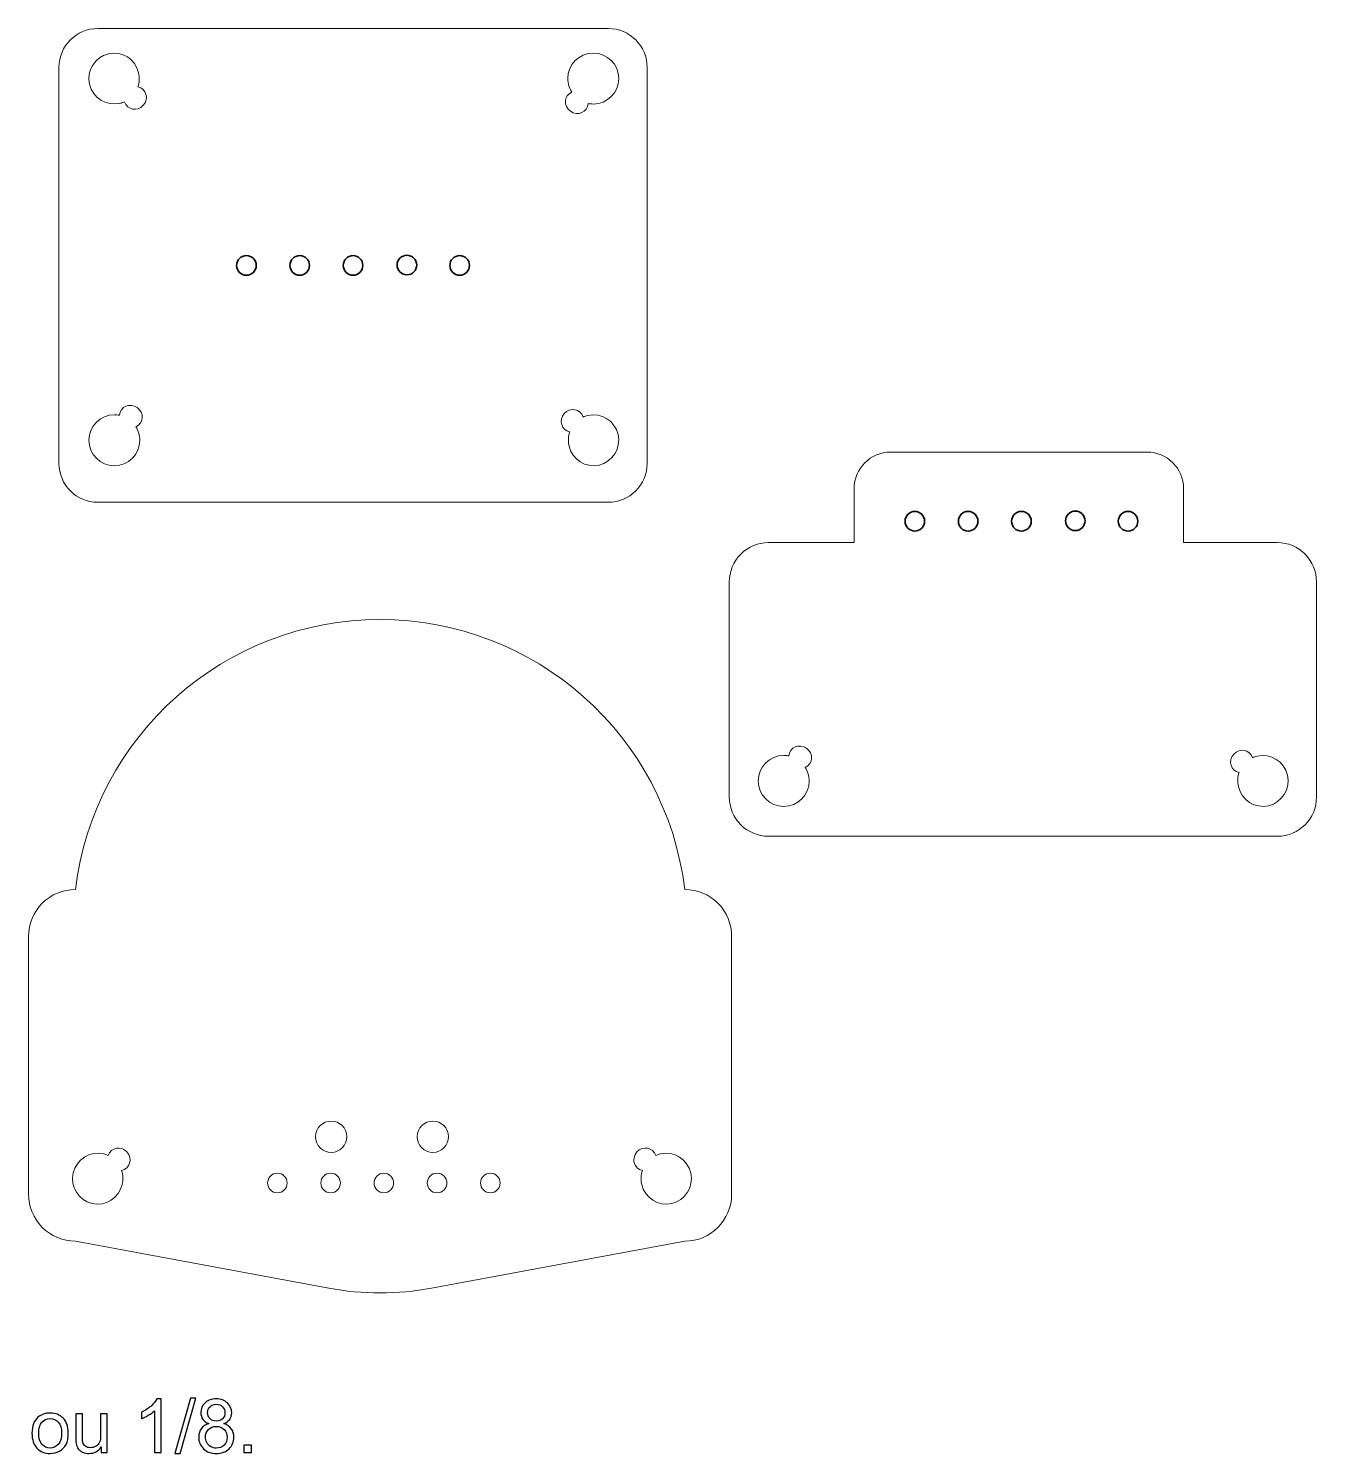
# Model space of a CAD drawing. Header units: millimetres. Extents: x -142 to 80, y -99 to 99.
# Drawn here: x -49.4 to 16.4, y -98.3 to -25.5 of the extents above; entities that cross this region are included whole.
import ezdxf

# ---------------------------------------------------------------- set-up
doc = ezdxf.new("R2010")
doc.units = ezdxf.units.MM
doc.header["$MEASUREMENT"] = 0
doc.layers.add('Layer 1', color=7, linetype='Continuous')

msp = doc.modelspace()

# ---------------------------------------------------------------- linework, layer by layer
at = {"layer": 'Layer 1', "color": 250, "lineweight": 20}
for points, knots in [([(-45.8574, -25.4818), (-45.8574, -25.4818), (-19.7755, -25.4818), (-19.7755, -25.4818), (-19.7755, -25.4818), (-18.6841, -25.4818), (-17.7912, -26.3747), (-17.7912, -27.4661), (-17.7912, -27.4661), (-17.7912, -27.4661), (-17.7912, -47.7007), (-17.7912, -47.7007), (-17.7912, -47.7007), (-17.7912, -48.7921), (-18.6841, -49.685), (-19.7755, -49.685), (-19.7755, -49.685), (-19.7755, -49.685), (-45.8574, -49.685), (-45.8574, -49.685), (-45.8574, -49.685), (-46.9488, -49.685), (-47.8417, -48.7921), (-47.8417, -47.7007), (-47.8417, -47.7007), (-47.8417, -47.7007), (-47.8417, -27.4661), (-47.8417, -27.4661), (-47.8417, -27.4661), (-47.8417, -26.3747), (-46.9488, -25.4818), (-45.8574, -25.4818)], [0, 0, 0, 0, 0.1111111, 0.1111111, 0.1111111, 0.1111111, 0.2222222, 0.2222222, 0.2222222, 0.2222222, 0.3333333, 0.3333333, 0.3333333, 0.3333333, 0.4444444, 0.4444444, 0.4444444, 0.4444444, 0.5555556, 0.5555556, 0.5555556, 0.5555556, 0.6666667, 0.6666667, 0.6666667, 0.6666667, 0.7777778, 0.7777778, 0.7777778, 0.7777778, 1, 1, 1, 1]), ([(-7.2165, -51.7432), (-7.2165, -51.7432), (-7.2165, -48.9822), (-7.2165, -48.9822), (-7.2165, -48.9822), (-7.2165, -47.9571), (-6.3777, -47.1182), (-5.3525, -47.1182), (-5.3525, -47.1182), (-5.3525, -47.1182), (7.7537, -47.1182), (7.7537, -47.1182), (7.7537, -47.1182), (8.7789, -47.1182), (9.6177, -47.9571), (9.6177, -48.9822), (9.6177, -48.9822), (9.6177, -48.9822), (9.6177, -51.7432), (9.6177, -51.7432)], [0, 0, 0, 0, 0.1666667, 0.1666667, 0.1666667, 0.1666667, 0.3333333, 0.3333333, 0.3333333, 0.3333333, 0.5, 0.5, 0.5, 0.5, 0.6666667, 0.6666667, 0.6666667, 0.6666667, 1, 1, 1, 1]), ([(-34.7313, -82.0898), (-34.7313, -81.648), (-34.3731, -81.2898), (-33.9313, -81.2898), (-33.9313, -81.2898), (-33.4895, -81.2898), (-33.1313, -81.648), (-33.1313, -82.0898), (-33.1313, -82.0898), (-33.1313, -82.5316), (-33.4895, -82.8898), (-33.9313, -82.8898), (-33.9313, -82.8898), (-34.3731, -82.8898), (-34.7313, -82.5316), (-34.7313, -82.0898)], [0, 0, 0, 0, 0.2, 0.2, 0.2, 0.2, 0.4, 0.4, 0.4, 0.4, 0.6, 0.6, 0.6, 0.6, 1, 1, 1, 1]), ([(-29.5388, -82.0898), (-29.5388, -81.648), (-29.1806, -81.2898), (-28.7388, -81.2898), (-28.7388, -81.2898), (-28.297, -81.2898), (-27.9388, -81.648), (-27.9388, -82.0898), (-27.9388, -82.0898), (-27.9388, -82.5316), (-28.297, -82.8898), (-28.7388, -82.8898), (-28.7388, -82.8898), (-29.1806, -82.8898), (-29.5388, -82.5316), (-29.5388, -82.0898)], [0, 0, 0, 0, 0.2, 0.2, 0.2, 0.2, 0.4, 0.4, 0.4, 0.4, 0.6, 0.6, 0.6, 0.6, 1, 1, 1, 1])]:
    msp.add_open_spline(points, degree=3, knots=knots, dxfattribs=at)
at = {"layer": 'Layer 1', "color": 250, "lineweight": 9}
for points, knots in [([(-43.8104, -28.4665), (-43.733, -28.2426), (-43.7151, -27.9946), (-43.7718, -27.7463), (-43.7718, -27.7463), (-43.9313, -27.0466), (-44.6212, -26.6103), (-45.313, -26.7716), (-45.313, -26.7716), (-46.0047, -26.9329), (-46.4361, -27.6308), (-46.2766, -28.3305), (-46.2766, -28.3305), (-46.1171, -29.0301), (-45.4271, -29.4665), (-44.7354, -29.3051), (-44.7354, -29.3051), (-44.6497, -29.2852), (-44.568, -29.257), (-44.491, -29.2216)], [0, 0, 0, 0, 0.1666667, 0.1666667, 0.1666667, 0.1666667, 0.3333333, 0.3333333, 0.3333333, 0.3333333, 0.5, 0.5, 0.5, 0.5, 0.6666667, 0.6666667, 0.6666667, 0.6666667, 1, 1, 1, 1]), ([(-21.6449, -28.7316), (-21.7715, -28.5311), (-21.8448, -28.2934), (-21.8448, -28.0386), (-21.8448, -28.0386), (-21.8448, -27.3206), (-21.2628, -26.7386), (-20.5448, -26.7386), (-20.5448, -26.7386), (-19.8268, -26.7386), (-19.2448, -27.3206), (-19.2448, -28.0386), (-19.2448, -28.0386), (-19.2448, -28.7566), (-19.8268, -29.3386), (-20.5448, -29.3386), (-20.5448, -29.3386), (-20.6337, -29.3386), (-20.7206, -29.3297), (-20.8044, -29.3127)], [0, 0, 0, 0, 0.1666667, 0.1666667, 0.1666667, 0.1666667, 0.3333333, 0.3333333, 0.3333333, 0.3333333, 0.5, 0.5, 0.5, 0.5, 0.6666667, 0.6666667, 0.6666667, 0.6666667, 1, 1, 1, 1]), ([(-43.8104, -28.4665), (-43.3744, -28.5474), (-43.2371, -29.0698), (-43.5315, -29.4052), (-43.5315, -29.4052), (-43.8259, -29.7404), (-44.3601, -29.6501), (-44.491, -29.2216)], [0, 0, 0, 0, 0.3333333, 0.3333333, 0.3333333, 0.3333333, 1, 1, 1, 1]), ([(-21.6449, -28.7316), (-22.0565, -28.9096), (-22.0744, -29.4498), (-21.7089, -29.7097), (-21.7089, -29.7097), (-21.3434, -29.9694), (-20.8371, -29.76), (-20.8044, -29.3127)], [0, 0, 0, 0, 0.3333333, 0.3333333, 0.3333333, 0.3333333, 1, 1, 1, 1]), ([(-43.9097, -45.8213), (-43.4981, -45.6433), (-43.4802, -45.1031), (-43.8457, -44.8432), (-43.8457, -44.8432), (-44.2112, -44.5835), (-44.7175, -44.7929), (-44.7502, -45.2402)], [0, 0, 0, 0, 0.3333333, 0.3333333, 0.3333333, 0.3333333, 1, 1, 1, 1]), ([(-21.7442, -46.0864), (-22.1802, -46.0055), (-22.3175, -45.4831), (-22.0231, -45.1477), (-22.0231, -45.1477), (-21.7287, -44.8125), (-21.1945, -44.9028), (-21.0636, -45.3313)], [0, 0, 0, 0, 0.3333333, 0.3333333, 0.3333333, 0.3333333, 1, 1, 1, 1]), ([(-21.7442, -46.0864), (-21.8216, -46.3103), (-21.8395, -46.5583), (-21.7828, -46.8066), (-21.7828, -46.8066), (-21.6233, -47.5063), (-20.9334, -47.9426), (-20.2416, -47.7813), (-20.2416, -47.7813), (-19.5499, -47.62), (-19.1185, -46.9221), (-19.278, -46.2224), (-19.278, -46.2224), (-19.4375, -45.5228), (-20.1275, -45.0864), (-20.8192, -45.2478), (-20.8192, -45.2478), (-20.9049, -45.2677), (-20.9866, -45.2959), (-21.0636, -45.3313)], [0, 0, 0, 0, 0.1666667, 0.1666667, 0.1666667, 0.1666667, 0.3333333, 0.3333333, 0.3333333, 0.3333333, 0.5, 0.5, 0.5, 0.5, 0.6666667, 0.6666667, 0.6666667, 0.6666667, 1, 1, 1, 1]), ([(-43.9097, -45.8213), (-43.7831, -46.0218), (-43.7098, -46.2595), (-43.7098, -46.5143), (-43.7098, -46.5143), (-43.7098, -47.2323), (-44.2918, -47.8143), (-45.0098, -47.8143), (-45.0098, -47.8143), (-45.7278, -47.8143), (-46.3098, -47.2323), (-46.3098, -46.5143), (-46.3098, -46.5143), (-46.3098, -45.7963), (-45.7278, -45.2143), (-45.0098, -45.2143), (-45.0098, -45.2143), (-44.9209, -45.2143), (-44.834, -45.2232), (-44.7502, -45.2402)], [0, 0, 0, 0, 0.1666667, 0.1666667, 0.1666667, 0.1666667, 0.3333333, 0.3333333, 0.3333333, 0.3333333, 0.5, 0.5, 0.5, 0.5, 0.6666667, 0.6666667, 0.6666667, 0.6666667, 1, 1, 1, 1]), ([(-9.7103, -63.2224), (-9.2987, -63.0444), (-9.2808, -62.5042), (-9.6463, -62.2443), (-9.6463, -62.2443), (-10.0118, -61.9846), (-10.5181, -62.194), (-10.5508, -62.6413)], [0, 0, 0, 0, 0.3333333, 0.3333333, 0.3333333, 0.3333333, 1, 1, 1, 1]), ([(12.4552, -63.4875), (12.0192, -63.4066), (11.8819, -62.8842), (12.1763, -62.5488), (12.1763, -62.5488), (12.4707, -62.2136), (13.0049, -62.3039), (13.1358, -62.7324)], [0, 0, 0, 0, 0.3333333, 0.3333333, 0.3333333, 0.3333333, 1, 1, 1, 1]), ([(12.4552, -63.4875), (12.3778, -63.7114), (12.3599, -63.9594), (12.4166, -64.2077), (12.4166, -64.2077), (12.5761, -64.9074), (13.266, -65.3437), (13.9578, -65.1824), (13.9578, -65.1824), (14.6495, -65.0211), (15.0809, -64.3232), (14.9214, -63.6235), (14.9214, -63.6235), (14.7619, -62.9239), (14.0719, -62.4875), (13.3802, -62.6489), (13.3802, -62.6489), (13.2945, -62.6688), (13.2128, -62.697), (13.1358, -62.7324)], [0, 0, 0, 0, 0.1666667, 0.1666667, 0.1666667, 0.1666667, 0.3333333, 0.3333333, 0.3333333, 0.3333333, 0.5, 0.5, 0.5, 0.5, 0.6666667, 0.6666667, 0.6666667, 0.6666667, 1, 1, 1, 1]), ([(-9.7103, -63.2224), (-9.5837, -63.4229), (-9.5104, -63.6606), (-9.5104, -63.9154), (-9.5104, -63.9154), (-9.5104, -64.6334), (-10.0924, -65.2154), (-10.8104, -65.2154), (-10.8104, -65.2154), (-11.5284, -65.2154), (-12.1104, -64.6334), (-12.1104, -63.9154), (-12.1104, -63.9154), (-12.1104, -63.1974), (-11.5284, -62.6154), (-10.8104, -62.6154), (-10.8104, -62.6154), (-10.7215, -62.6154), (-10.6346, -62.6243), (-10.5508, -62.6413)], [0, 0, 0, 0, 0.1666667, 0.1666667, 0.1666667, 0.1666667, 0.3333333, 0.3333333, 0.3333333, 0.3333333, 0.5, 0.5, 0.5, 0.5, 0.6666667, 0.6666667, 0.6666667, 0.6666667, 1, 1, 1, 1]), ([(-44.6443, -83.8074), (-44.5669, -84.0313), (-44.549, -84.2793), (-44.6057, -84.5276), (-44.6057, -84.5276), (-44.7652, -85.2273), (-45.4551, -85.6636), (-46.1469, -85.5023), (-46.1469, -85.5023), (-46.8386, -85.341), (-47.27, -84.6431), (-47.1105, -83.9434), (-47.1105, -83.9434), (-46.951, -83.2438), (-46.261, -82.8074), (-45.5693, -82.9688), (-45.5693, -82.9688), (-45.4836, -82.9887), (-45.4019, -83.0169), (-45.3249, -83.0523)], [0, 0, 0, 0, 0.1666667, 0.1666667, 0.1666667, 0.1666667, 0.3333333, 0.3333333, 0.3333333, 0.3333333, 0.5, 0.5, 0.5, 0.5, 0.6666667, 0.6666667, 0.6666667, 0.6666667, 1, 1, 1, 1]), ([(-44.6443, -83.8074), (-44.2083, -83.7265), (-44.071, -83.2041), (-44.3654, -82.8687), (-44.3654, -82.8687), (-44.6598, -82.5335), (-45.194, -82.6238), (-45.3249, -83.0523)], [0, 0, 0, 0, 0.3333333, 0.3333333, 0.3333333, 0.3333333, 1, 1, 1, 1]), ([(-18.0317, -83.8074), (-18.4677, -83.7265), (-18.605, -83.2041), (-18.3106, -82.8687), (-18.3106, -82.8687), (-18.0162, -82.5335), (-17.482, -82.6238), (-17.3511, -83.0523)], [0, 0, 0, 0, 0.3333333, 0.3333333, 0.3333333, 0.3333333, 1, 1, 1, 1]), ([(-18.0317, -83.8074), (-18.1091, -84.0313), (-18.127, -84.2793), (-18.0703, -84.5276), (-18.0703, -84.5276), (-17.9108, -85.2273), (-17.2209, -85.6636), (-16.5291, -85.5023), (-16.5291, -85.5023), (-15.8374, -85.341), (-15.406, -84.6431), (-15.5655, -83.9434), (-15.5655, -83.9434), (-15.725, -83.2438), (-16.415, -82.8074), (-17.1067, -82.9688), (-17.1067, -82.9688), (-17.1924, -82.9887), (-17.2741, -83.0169), (-17.3511, -83.0523)], [0, 0, 0, 0, 0.1666667, 0.1666667, 0.1666667, 0.1666667, 0.3333333, 0.3333333, 0.3333333, 0.3333333, 0.5, 0.5, 0.5, 0.5, 0.6666667, 0.6666667, 0.6666667, 0.6666667, 1, 1, 1, 1])]:
    msp.add_open_spline(points, degree=3, knots=knots, dxfattribs=at)
at = {"layer": 'Layer 1', "color": 5, "lineweight": 35}
for points in [[(-38.2632, -38.0834), (-37.9871, -38.0834), (-37.7633, -37.8596), (-37.7633, -37.5834), (-37.7633, -37.5834), (-37.7633, -37.3073), (-37.9871, -37.0834), (-38.2632, -37.0834), (-38.2632, -37.0834), (-38.5394, -37.0834), (-38.7632, -37.3073), (-38.7632, -37.5834), (-38.7632, -37.5834), (-38.7632, -37.8596), (-38.5394, -38.0834), (-38.2632, -38.0834)], [(-35.5398, -38.0834), (-35.2637, -38.0834), (-35.0398, -37.8596), (-35.0398, -37.5834), (-35.0398, -37.5834), (-35.0398, -37.3073), (-35.2637, -37.0834), (-35.5398, -37.0834), (-35.5398, -37.0834), (-35.816, -37.0834), (-36.0398, -37.3073), (-36.0398, -37.5834), (-36.0398, -37.5834), (-36.0398, -37.8596), (-35.816, -38.0834), (-35.5398, -38.0834)], [(-32.8164, -38.0834), (-32.5402, -38.0834), (-32.3164, -37.8596), (-32.3164, -37.5834), (-32.3164, -37.5834), (-32.3164, -37.3073), (-32.5402, -37.0834), (-32.8164, -37.0834), (-32.8164, -37.0834), (-33.0925, -37.0834), (-33.3164, -37.3073), (-33.3164, -37.5834), (-33.3164, -37.5834), (-33.3164, -37.8596), (-33.0925, -38.0834), (-32.8164, -38.0834)], [(-30.0648, -38.0635), (-29.7886, -38.0635), (-29.5648, -37.8396), (-29.5648, -37.5635), (-29.5648, -37.5635), (-29.5648, -37.2874), (-29.7886, -37.0635), (-30.0648, -37.0635), (-30.0648, -37.0635), (-30.341, -37.0635), (-30.5649, -37.2874), (-30.5649, -37.5635), (-30.5649, -37.5635), (-30.5649, -37.8396), (-30.341, -38.0635), (-30.0648, -38.0635)], [(-27.3695, -38.0834), (-27.0933, -38.0834), (-26.8694, -37.8596), (-26.8694, -37.5834), (-26.8694, -37.5834), (-26.8694, -37.3073), (-27.0933, -37.0834), (-27.3695, -37.0834), (-27.3695, -37.0834), (-27.6456, -37.0834), (-27.8695, -37.3073), (-27.8695, -37.5834), (-27.8695, -37.5834), (-27.8695, -37.8596), (-27.6456, -38.0834), (-27.3695, -38.0834)], [(-4.1139, -51.1507), (-3.8378, -51.1507), (-3.614, -50.9269), (-3.614, -50.6507), (-3.614, -50.6507), (-3.614, -50.3746), (-3.8378, -50.1507), (-4.1139, -50.1507), (-4.1139, -50.1507), (-4.3901, -50.1507), (-4.6139, -50.3746), (-4.6139, -50.6507), (-4.6139, -50.6507), (-4.6139, -50.9269), (-4.3901, -51.1507), (-4.1139, -51.1507)], [(-1.3905, -51.1507), (-1.1144, -51.1507), (-0.8905, -50.9269), (-0.8905, -50.6507), (-0.8905, -50.6507), (-0.8905, -50.3746), (-1.1144, -50.1507), (-1.3905, -50.1507), (-1.3905, -50.1507), (-1.6667, -50.1507), (-1.8905, -50.3746), (-1.8905, -50.6507), (-1.8905, -50.6507), (-1.8905, -50.9269), (-1.6667, -51.1507), (-1.3905, -51.1507)], [(1.3329, -51.1507), (1.6091, -51.1507), (1.8329, -50.9269), (1.8329, -50.6507), (1.8329, -50.6507), (1.8329, -50.3746), (1.6091, -50.1507), (1.3329, -50.1507), (1.3329, -50.1507), (1.0568, -50.1507), (0.8329, -50.3746), (0.8329, -50.6507), (0.8329, -50.6507), (0.8329, -50.9269), (1.0568, -51.1507), (1.3329, -51.1507)], [(4.0845, -51.1308), (4.3607, -51.1308), (4.5845, -50.9069), (4.5845, -50.6308), (4.5845, -50.6308), (4.5845, -50.3547), (4.3607, -50.1308), (4.0845, -50.1308), (4.0845, -50.1308), (3.8083, -50.1308), (3.5844, -50.3547), (3.5844, -50.6308), (3.5844, -50.6308), (3.5844, -50.9069), (3.8083, -51.1308), (4.0845, -51.1308)], [(6.7798, -51.1507), (7.056, -51.1507), (7.2799, -50.9269), (7.2799, -50.6507), (7.2799, -50.6507), (7.2799, -50.3746), (7.056, -50.1507), (6.7798, -50.1507), (6.7798, -50.1507), (6.5037, -50.1507), (6.2798, -50.3746), (6.2798, -50.6507), (6.2798, -50.6507), (6.2798, -50.9269), (6.5037, -51.1507), (6.7798, -51.1507)]]:
    msp.add_open_spline(points, degree=3, knots=[0, 0, 0, 0, 0.2, 0.2, 0.2, 0.2, 0.4, 0.4, 0.4, 0.4, 0.6, 0.6, 0.6, 0.6, 1, 1, 1, 1], dxfattribs=at)
at = {"layer": 'Layer 1', "lineweight": 15}
for points, knots in [([(-11.5918, -51.7432), (-12.1222, -51.7432), (-12.6309, -51.9539), (-13.006, -52.329), (-13.006, -52.329), (-13.3811, -52.7041), (-13.5918, -53.2128), (-13.5918, -53.7432)], [0, 0, 0, 0, 0.3333333, 0.3333333, 0.3333333, 0.3333333, 1, 1, 1, 1]), ([(16.4082, -53.7432), (16.4082, -53.2128), (16.1975, -52.7041), (15.8224, -52.329), (15.8224, -52.329), (15.4473, -51.9539), (14.9386, -51.7432), (14.4082, -51.7432)], [0, 0, 0, 0, 0.3333333, 0.3333333, 0.3333333, 0.3333333, 1, 1, 1, 1]), ([(-15.8677, -69.4601), (-16.8256, -61.5896), (-23.5069, -55.6722), (-31.4354, -55.6722), (-31.4354, -55.6722), (-39.3639, -55.6722), (-46.0452, -61.5896), (-47.0031, -69.4601)], [0, 0, 0, 0, 0.3333333, 0.3333333, 0.3333333, 0.3333333, 1, 1, 1, 1]), ([(-13.5918, -64.7432), (-13.5918, -65.2736), (-13.3811, -65.7823), (-13.006, -66.1574), (-13.006, -66.1574), (-12.6309, -66.5325), (-12.1222, -66.7432), (-11.5918, -66.7432)], [0, 0, 0, 0, 0.3333333, 0.3333333, 0.3333333, 0.3333333, 1, 1, 1, 1]), ([(-47.0031, -69.4601), (-47.6383, -69.4601), (-48.2475, -69.7124), (-48.6967, -70.1616), (-48.6967, -70.1616), (-49.1458, -70.6108), (-49.3982, -71.2199), (-49.3982, -71.8551)], [0, 0, 0, 0, 0.3333333, 0.3333333, 0.3333333, 0.3333333, 1, 1, 1, 1]), ([(-13.4726, -71.8551), (-13.4726, -71.2199), (-13.7249, -70.6108), (-14.1741, -70.1616), (-14.1741, -70.1616), (-14.6233, -69.7124), (-15.2325, -69.4601), (-15.8677, -69.4601)], [0, 0, 0, 0, 0.3333333, 0.3333333, 0.3333333, 0.3333333, 1, 1, 1, 1]), ([(-36.1826, -84.4545), (-36.1826, -84.1784), (-36.4064, -83.9545), (-36.6826, -83.9545), (-36.6826, -83.9545), (-36.9587, -83.9545), (-37.1826, -84.1784), (-37.1826, -84.4545), (-37.1826, -84.4545), (-37.1826, -84.7306), (-36.9587, -84.9545), (-36.6826, -84.9545), (-36.6826, -84.9545), (-36.4064, -84.9545), (-36.1826, -84.7307), (-36.1826, -84.4545)], [0, 0, 0, 0, 0.2, 0.2, 0.2, 0.2, 0.4, 0.4, 0.4, 0.4, 0.6, 0.6, 0.6, 0.6, 1, 1, 1, 1]), ([(-33.4626, -84.4545), (-33.4626, -84.1784), (-33.6864, -83.9545), (-33.9626, -83.9545), (-33.9626, -83.9545), (-34.2387, -83.9545), (-34.4626, -84.1784), (-34.4626, -84.4545), (-34.4626, -84.4545), (-34.4626, -84.7306), (-34.2387, -84.9545), (-33.9626, -84.9545), (-33.9626, -84.9545), (-33.6864, -84.9545), (-33.4626, -84.7307), (-33.4626, -84.4545)], [0, 0, 0, 0, 0.2, 0.2, 0.2, 0.2, 0.4, 0.4, 0.4, 0.4, 0.6, 0.6, 0.6, 0.6, 1, 1, 1, 1]), ([(-30.7426, -84.4545), (-30.7426, -84.1784), (-30.9664, -83.9545), (-31.2426, -83.9545), (-31.2426, -83.9545), (-31.5187, -83.9545), (-31.7426, -84.1784), (-31.7426, -84.4545), (-31.7426, -84.4545), (-31.7426, -84.7306), (-31.5187, -84.9545), (-31.2426, -84.9545), (-31.2426, -84.9545), (-30.9664, -84.9545), (-30.7426, -84.7307), (-30.7426, -84.4545)], [0, 0, 0, 0, 0.2, 0.2, 0.2, 0.2, 0.4, 0.4, 0.4, 0.4, 0.6, 0.6, 0.6, 0.6, 1, 1, 1, 1]), ([(-28.0226, -84.4545), (-28.0226, -84.1784), (-28.2464, -83.9545), (-28.5226, -83.9545), (-28.5226, -83.9545), (-28.7987, -83.9545), (-29.0226, -84.1784), (-29.0226, -84.4545), (-29.0226, -84.4545), (-29.0226, -84.7306), (-28.7987, -84.9545), (-28.5226, -84.9545), (-28.5226, -84.9545), (-28.2464, -84.9545), (-28.0226, -84.7307), (-28.0226, -84.4545)], [0, 0, 0, 0, 0.2, 0.2, 0.2, 0.2, 0.4, 0.4, 0.4, 0.4, 0.6, 0.6, 0.6, 0.6, 1, 1, 1, 1]), ([(-25.3026, -84.4545), (-25.3026, -84.1784), (-25.5264, -83.9545), (-25.8026, -83.9545), (-25.8026, -83.9545), (-26.0787, -83.9545), (-26.3026, -84.1784), (-26.3026, -84.4545), (-26.3026, -84.4545), (-26.3026, -84.7306), (-26.0787, -84.9545), (-25.8026, -84.9545), (-25.8026, -84.9545), (-25.5264, -84.9545), (-25.3026, -84.7307), (-25.3026, -84.4545)], [0, 0, 0, 0, 0.2, 0.2, 0.2, 0.2, 0.4, 0.4, 0.4, 0.4, 0.6, 0.6, 0.6, 0.6, 1, 1, 1, 1]), ([(-49.3982, -85.0278), (-49.3982, -85.663), (-49.1458, -86.2721), (-48.6967, -86.7213), (-48.6967, -86.7213), (-48.2475, -87.1705), (-47.6383, -87.4228), (-47.0031, -87.4228)], [0, 0, 0, 0, 0.3333333, 0.3333333, 0.3333333, 0.3333333, 1, 1, 1, 1])]:
    msp.add_open_spline(points, degree=3, knots=knots, dxfattribs=at)
for points in [[(-7.2165, -51.7432), (-7.2165, -51.7432), (-11.5918, -51.7432), (-11.5918, -51.7432)], [(14.4082, -51.7432), (14.4082, -51.7432), (9.6177, -51.7432), (9.6177, -51.7432)], [(-13.5918, -53.7432), (-13.5918, -53.7432), (-13.5918, -64.7432), (-13.5918, -64.7432)], [(16.4082, -64.7432), (16.4082, -64.7432), (16.4082, -53.7432), (16.4082, -53.7432)], [(14.4082, -66.7432), (15.5128, -66.7432), (16.4082, -65.8478), (16.4082, -64.7432)], [(-11.5918, -66.7432), (-11.5918, -66.7432), (14.4082, -66.7432), (14.4082, -66.7432)], [(-49.3982, -71.8551), (-49.3982, -71.8551), (-49.3982, -85.0278), (-49.3982, -85.0278)], [(-13.4726, -85.0278), (-13.4726, -85.0278), (-13.4726, -71.8551), (-13.4726, -71.8551)], [(-15.8677, -87.4228), (-14.5449, -87.4228), (-13.4726, -86.3506), (-13.4726, -85.0278)], [(-47.0031, -87.4228), (-47.0031, -87.4228), (-34.0601, -89.8273), (-34.0601, -89.8273)], [(-28.8107, -89.8273), (-28.8107, -89.8273), (-15.8677, -87.4228), (-15.8677, -87.4228)], [(-34.0601, -89.8273), (-32.3252, -90.1496), (-30.5456, -90.1496), (-28.8107, -89.8273)]]:
    msp.add_open_spline(points, degree=3, dxfattribs=at)
at = {"layer": 'Layer 1', "color": 250}
for points, knots in [([(-42.6222, -98.2257), (-42.6222, -98.2257), (-42.958, -98.2257), (-42.958, -98.2257), (-42.958, -98.2257), (-42.958, -98.2257), (-42.958, -96.0877), (-42.958, -96.0877), (-42.958, -96.0877), (-43.0387, -96.1653), (-43.1449, -96.2422), (-43.2759, -96.3192), (-43.2759, -96.3192), (-43.4069, -96.3961), (-43.5252, -96.454), (-43.6295, -96.4921), (-43.6295, -96.4921), (-43.6295, -96.4921), (-43.6295, -96.1678), (-43.6295, -96.1678), (-43.6295, -96.1678), (-43.4419, -96.0801), (-43.2778, -95.9732), (-43.1373, -95.8473), (-43.1373, -95.8473), (-42.9968, -95.722), (-42.8969, -95.6006), (-42.8384, -95.4823), (-42.8384, -95.4823), (-42.8384, -95.4823), (-42.6222, -95.4823), (-42.6222, -95.4823), (-42.6222, -95.4823), (-42.6222, -95.4823), (-42.6222, -98.2257), (-42.6222, -98.2257)], [0, 0, 0, 0, 0.1, 0.1, 0.1, 0.1, 0.2, 0.2, 0.2, 0.2, 0.3, 0.3, 0.3, 0.3, 0.4, 0.4, 0.4, 0.4, 0.5, 0.5, 0.5, 0.5, 0.6, 0.6, 0.6, 0.6, 0.7, 0.7, 0.7, 0.7, 0.8, 0.8, 0.8, 0.8, 1, 1, 1, 1]), ([(-41.9195, -98.2715), (-41.9195, -98.2715), (-41.1259, -95.4479), (-41.1259, -95.4479), (-41.1259, -95.4479), (-41.1259, -95.4479), (-40.8556, -95.4479), (-40.8556, -95.4479), (-40.8556, -95.4479), (-40.8556, -95.4479), (-41.6492, -98.2715), (-41.6492, -98.2715), (-41.6492, -98.2715), (-41.6492, -98.2715), (-41.9195, -98.2715), (-41.9195, -98.2715)], [0, 0, 0, 0, 0.2, 0.2, 0.2, 0.2, 0.4, 0.4, 0.4, 0.4, 0.6, 0.6, 0.6, 0.6, 1, 1, 1, 1]), ([(-40.1821, -96.7446), (-40.3214, -96.6937), (-40.4244, -96.6206), (-40.4918, -96.5265), (-40.4918, -96.5265), (-40.5586, -96.4317), (-40.5923, -96.3185), (-40.5923, -96.1869), (-40.5923, -96.1869), (-40.5923, -95.9879), (-40.5211, -95.8212), (-40.3786, -95.6858), (-40.3786, -95.6858), (-40.2355, -95.5503), (-40.046, -95.4823), (-39.8088, -95.4823), (-39.8088, -95.4823), (-39.571, -95.4823), (-39.3789, -95.5516), (-39.234, -95.6902), (-39.234, -95.6902), (-39.089, -95.8289), (-39.0165, -95.9974), (-39.0165, -96.1964), (-39.0165, -96.1964), (-39.0165, -96.323), (-39.0495, -96.4336), (-39.1157, -96.5271), (-39.1157, -96.5271), (-39.1818, -96.6212), (-39.2823, -96.6937), (-39.4177, -96.7446), (-39.4177, -96.7446), (-39.2505, -96.7993), (-39.1239, -96.8871), (-39.0368, -97.0092), (-39.0368, -97.0092), (-38.9497, -97.1306), (-38.9058, -97.2756), (-38.9058, -97.4448), (-38.9058, -97.4448), (-38.9058, -97.6782), (-38.9885, -97.874), (-39.1532, -98.033), (-39.1532, -98.033), (-39.3185, -98.192), (-39.5354, -98.2715), (-39.8044, -98.2715), (-39.8044, -98.2715), (-40.0734, -98.2715), (-40.2902, -98.192), (-40.4556, -98.0324), (-40.4556, -98.0324), (-40.6203, -97.8728), (-40.703, -97.6737), (-40.703, -97.4352), (-40.703, -97.4352), (-40.703, -97.2578), (-40.6578, -97.109), (-40.5675, -96.9894), (-40.5675, -96.9894), (-40.4772, -96.8693), (-40.3487, -96.7879), (-40.1821, -96.7446)], [0, 0, 0, 0, 0.0588235, 0.0588235, 0.0588235, 0.0588235, 0.1176471, 0.1176471, 0.1176471, 0.1176471, 0.1764706, 0.1764706, 0.1764706, 0.1764706, 0.2352941, 0.2352941, 0.2352941, 0.2352941, 0.2941176, 0.2941176, 0.2941176, 0.2941176, 0.3529412, 0.3529412, 0.3529412, 0.3529412, 0.4117647, 0.4117647, 0.4117647, 0.4117647, 0.4705882, 0.4705882, 0.4705882, 0.4705882, 0.5294118, 0.5294118, 0.5294118, 0.5294118, 0.5882353, 0.5882353, 0.5882353, 0.5882353, 0.6470588, 0.6470588, 0.6470588, 0.6470588, 0.7058824, 0.7058824, 0.7058824, 0.7058824, 0.7647059, 0.7647059, 0.7647059, 0.7647059, 0.8235294, 0.8235294, 0.8235294, 0.8235294, 0.8823529, 0.8823529, 0.8823529, 0.8823529, 1, 1, 1, 1]), ([(-40.2489, -96.1748), (-40.2489, -96.3045), (-40.2076, -96.4101), (-40.1255, -96.4921), (-40.1255, -96.4921), (-40.0429, -96.5742), (-39.9348, -96.6155), (-39.8006, -96.6155), (-39.8006, -96.6155), (-39.6702, -96.6155), (-39.5646, -96.5748), (-39.4826, -96.4934), (-39.4826, -96.4934), (-39.4006, -96.412), (-39.3599, -96.3122), (-39.3599, -96.1939), (-39.3599, -96.1939), (-39.3599, -96.0705), (-39.4018, -95.9669), (-39.4864, -95.8829), (-39.4864, -95.8829), (-39.5704, -95.799), (-39.6766, -95.757), (-39.8044, -95.757), (-39.8044, -95.757), (-39.9335, -95.757), (-40.0397, -95.7983), (-40.1236, -95.8804), (-40.1236, -95.8804), (-40.2069, -95.9624), (-40.2489, -96.0603), (-40.2489, -96.1748)], [0, 0, 0, 0, 0.1111111, 0.1111111, 0.1111111, 0.1111111, 0.2222222, 0.2222222, 0.2222222, 0.2222222, 0.3333333, 0.3333333, 0.3333333, 0.3333333, 0.4444444, 0.4444444, 0.4444444, 0.4444444, 0.5555556, 0.5555556, 0.5555556, 0.5555556, 0.6666667, 0.6666667, 0.6666667, 0.6666667, 0.7777778, 0.7777778, 0.7777778, 0.7777778, 1, 1, 1, 1]), ([(-49.22, -97.2356), (-49.22, -96.8699), (-49.1182, -96.599), (-48.9141, -96.4228), (-48.9141, -96.4228), (-48.7443, -96.2766), (-48.5364, -96.2034), (-48.2915, -96.2034), (-48.2915, -96.2034), (-48.02, -96.2034), (-47.7974, -96.2925), (-47.6244, -96.4705), (-47.6244, -96.4705), (-47.4521, -96.6479), (-47.3656, -96.8941), (-47.3656, -97.2076), (-47.3656, -97.2076), (-47.3656, -97.4619), (-47.4038, -97.6616), (-47.4801, -97.8073), (-47.4801, -97.8073), (-47.5564, -97.9529), (-47.6677, -98.0661), (-47.8139, -98.1468), (-47.8139, -98.1468), (-47.9596, -98.2276), (-48.1192, -98.2677), (-48.2915, -98.2677), (-48.2915, -98.2677), (-48.5688, -98.2677), (-48.7926, -98.1793), (-48.9637, -98.0019), (-48.9637, -98.0019), (-49.1348, -97.8244), (-49.22, -97.5688), (-49.22, -97.2356)], [0, 0, 0, 0, 0.1, 0.1, 0.1, 0.1, 0.2, 0.2, 0.2, 0.2, 0.3, 0.3, 0.3, 0.3, 0.4, 0.4, 0.4, 0.4, 0.5, 0.5, 0.5, 0.5, 0.6, 0.6, 0.6, 0.6, 0.7, 0.7, 0.7, 0.7, 0.8, 0.8, 0.8, 0.8, 1, 1, 1, 1]), ([(-48.8766, -97.2362), (-48.8766, -97.4893), (-48.8213, -97.6788), (-48.7106, -97.8041), (-48.7106, -97.8041), (-48.5993, -97.93), (-48.46, -97.9929), (-48.2915, -97.9929), (-48.2915, -97.9929), (-48.1249, -97.9929), (-47.9863, -97.93), (-47.875, -97.8034), (-47.875, -97.8034), (-47.7643, -97.6769), (-47.709, -97.4842), (-47.709, -97.2254), (-47.709, -97.2254), (-47.709, -96.9812), (-47.765, -96.7961), (-47.8763, -96.6708), (-47.8763, -96.6708), (-47.9875, -96.5449), (-48.1262, -96.482), (-48.2915, -96.482), (-48.2915, -96.482), (-48.46, -96.482), (-48.5993, -96.5443), (-48.7106, -96.6696), (-48.7106, -96.6696), (-48.8213, -96.7948), (-48.8766, -96.9837), (-48.8766, -97.2362)], [0, 0, 0, 0, 0.1111111, 0.1111111, 0.1111111, 0.1111111, 0.2222222, 0.2222222, 0.2222222, 0.2222222, 0.3333333, 0.3333333, 0.3333333, 0.3333333, 0.4444444, 0.4444444, 0.4444444, 0.4444444, 0.5555556, 0.5555556, 0.5555556, 0.5555556, 0.6666667, 0.6666667, 0.6666667, 0.6666667, 0.7777778, 0.7777778, 0.7777778, 0.7777778, 1, 1, 1, 1]), ([(-45.6785, -98.2257), (-45.6785, -98.2257), (-45.6785, -97.9313), (-45.6785, -97.9313), (-45.6785, -97.9313), (-45.8324, -98.1557), (-46.041, -98.2677), (-46.3049, -98.2677), (-46.3049, -98.2677), (-46.4213, -98.2677), (-46.53, -98.2454), (-46.6311, -98.2009), (-46.6311, -98.2009), (-46.7322, -98.1557), (-46.8073, -98.0998), (-46.8562, -98.0324), (-46.8562, -98.0324), (-46.9052, -97.9643), (-46.9395, -97.8817), (-46.9593, -97.7837), (-46.9593, -97.7837), (-46.9726, -97.7176), (-46.9796, -97.6133), (-46.9796, -97.4708), (-46.9796, -97.4708), (-46.9796, -97.4708), (-46.9796, -96.2454), (-46.9796, -96.2454), (-46.9796, -96.2454), (-46.9796, -96.2454), (-46.6438, -96.2454), (-46.6438, -96.2454), (-46.6438, -96.2454), (-46.6438, -96.2454), (-46.6438, -97.3411), (-46.6438, -97.3411), (-46.6438, -97.3411), (-46.6438, -97.516), (-46.6368, -97.6343), (-46.6235, -97.6947), (-46.6235, -97.6947), (-46.6025, -97.7831), (-46.558, -97.8518), (-46.4893, -97.902), (-46.4893, -97.902), (-46.4213, -97.9522), (-46.3373, -97.9777), (-46.2368, -97.9777), (-46.2368, -97.9777), (-46.1364, -97.9777), (-46.0422, -97.9522), (-45.9545, -97.9007), (-45.9545, -97.9007), (-45.8667, -97.8492), (-45.8044, -97.7786), (-45.7675, -97.6902), (-45.7675, -97.6902), (-45.7313, -97.6018), (-45.7128, -97.4728), (-45.7128, -97.3042), (-45.7128, -97.3042), (-45.7128, -97.3042), (-45.7128, -96.2454), (-45.7128, -96.2454), (-45.7128, -96.2454), (-45.7128, -96.2454), (-45.377, -96.2454), (-45.377, -96.2454), (-45.377, -96.2454), (-45.377, -96.2454), (-45.377, -98.2257), (-45.377, -98.2257), (-45.377, -98.2257), (-45.377, -98.2257), (-45.6785, -98.2257), (-45.6785, -98.2257)], [0, 0, 0, 0, 0.05, 0.05, 0.05, 0.05, 0.1, 0.1, 0.1, 0.1, 0.15, 0.15, 0.15, 0.15, 0.2, 0.2, 0.2, 0.2, 0.25, 0.25, 0.25, 0.25, 0.3, 0.3, 0.3, 0.3, 0.35, 0.35, 0.35, 0.35, 0.4, 0.4, 0.4, 0.4, 0.45, 0.45, 0.45, 0.45, 0.5, 0.5, 0.5, 0.5, 0.55, 0.55, 0.55, 0.55, 0.6, 0.6, 0.6, 0.6, 0.65, 0.65, 0.65, 0.65, 0.7, 0.7, 0.7, 0.7, 0.75, 0.75, 0.75, 0.75, 0.8, 0.8, 0.8, 0.8, 0.85, 0.85, 0.85, 0.85, 0.9, 0.9, 0.9, 0.9, 1, 1, 1, 1]), ([(-40.3596, -97.4378), (-40.3596, -97.5338), (-40.3373, -97.626), (-40.2928, -97.7157), (-40.2928, -97.7157), (-40.2483, -97.8047), (-40.1809, -97.874), (-40.0906, -97.923), (-40.0906, -97.923), (-40.0009, -97.972), (-39.9042, -97.9968), (-39.8018, -97.9968), (-39.8018, -97.9968), (-39.6403, -97.9968), (-39.508, -97.9453), (-39.4044, -97.8422), (-39.4044, -97.8422), (-39.3007, -97.7392), (-39.2492, -97.6082), (-39.2492, -97.4492), (-39.2492, -97.4492), (-39.2492, -97.2877), (-39.3026, -97.1542), (-39.4088, -97.0486), (-39.4088, -97.0486), (-39.5157, -96.943), (-39.6505, -96.8902), (-39.8127, -96.8902), (-39.8127, -96.8902), (-39.9716, -96.8902), (-40.102, -96.9424), (-40.205, -97.0467), (-40.205, -97.0467), (-40.308, -97.151), (-40.3596, -97.2813), (-40.3596, -97.4378)], [0, 0, 0, 0, 0.1, 0.1, 0.1, 0.1, 0.2, 0.2, 0.2, 0.2, 0.3, 0.3, 0.3, 0.3, 0.4, 0.4, 0.4, 0.4, 0.5, 0.5, 0.5, 0.5, 0.6, 0.6, 0.6, 0.6, 0.7, 0.7, 0.7, 0.7, 0.8, 0.8, 0.8, 0.8, 1, 1, 1, 1]), ([(-38.3901, -98.2257), (-38.3901, -98.2257), (-38.3901, -97.8441), (-38.3901, -97.8441), (-38.3901, -97.8441), (-38.3901, -97.8441), (-38.0085, -97.8441), (-38.0085, -97.8441), (-38.0085, -97.8441), (-38.0085, -97.8441), (-38.0085, -98.2257), (-38.0085, -98.2257), (-38.0085, -98.2257), (-38.0085, -98.2257), (-38.3901, -98.2257), (-38.3901, -98.2257)], [0, 0, 0, 0, 0.2, 0.2, 0.2, 0.2, 0.4, 0.4, 0.4, 0.4, 0.6, 0.6, 0.6, 0.6, 1, 1, 1, 1])]:
    msp.add_open_spline(points, degree=3, knots=knots, dxfattribs=at)

doc.saveas('drawing.dxf')
